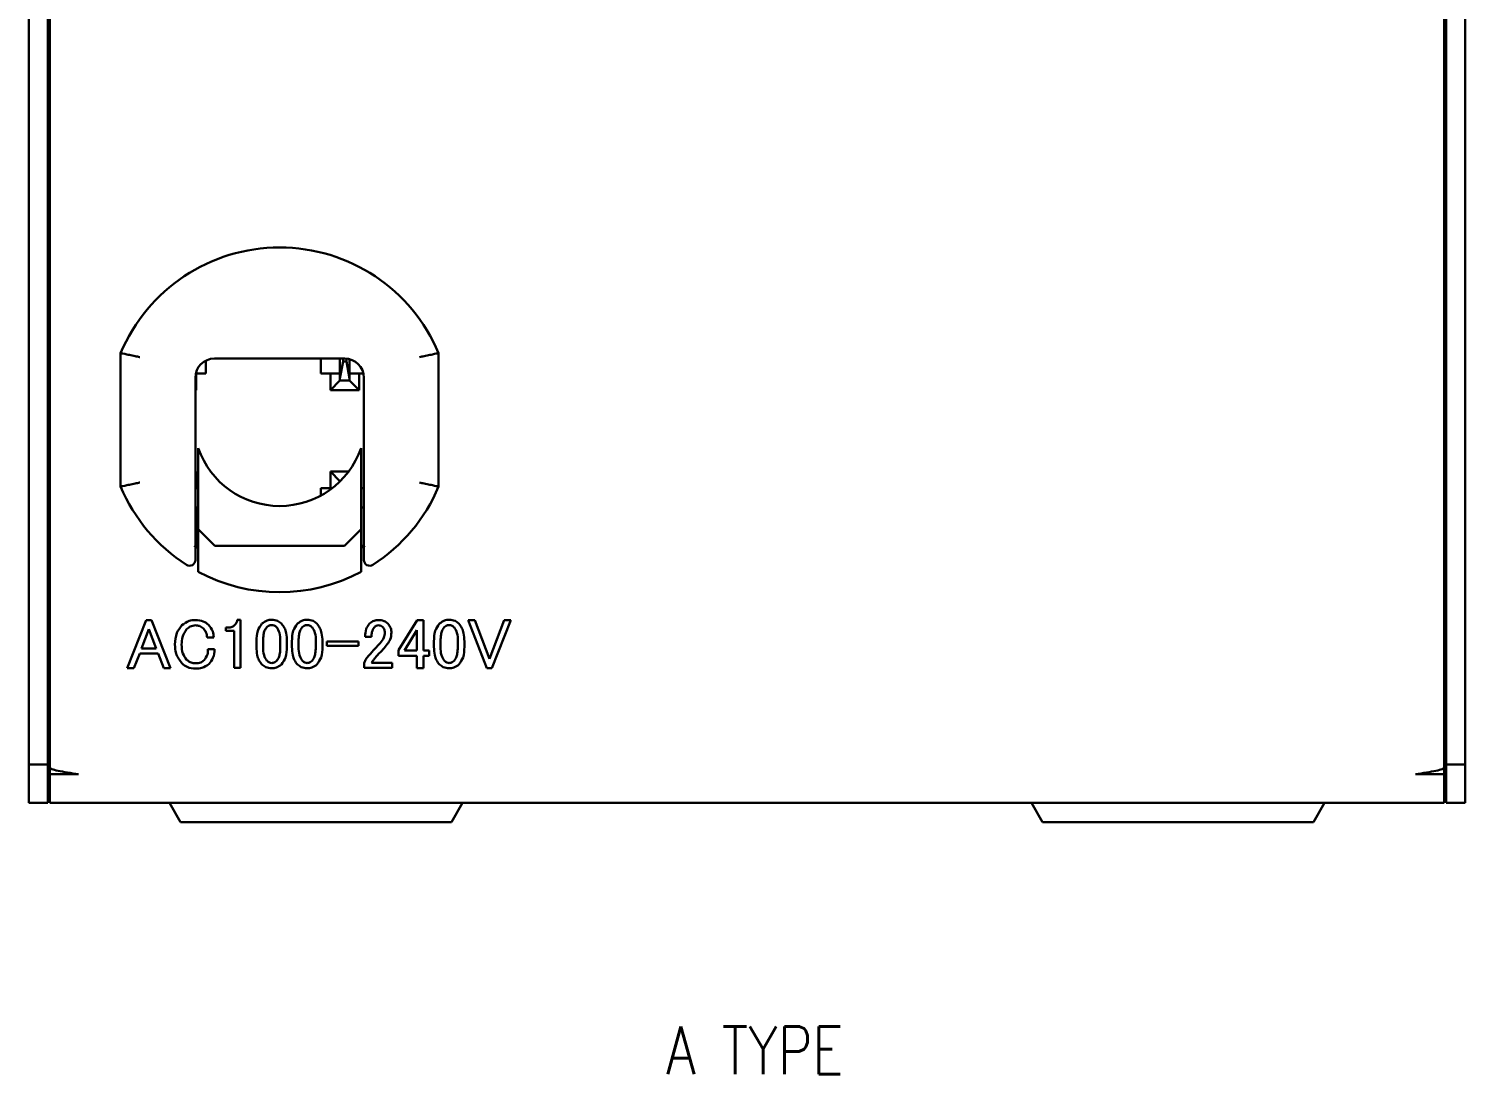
# Model space of a CAD drawing. Header units: millimetres. Extents: x 92 to 566, y 48 to 192.
# Drawn here: x 382.3 to 457.3, y 60.9 to 115.4 of the extents above; entities that cross this region are included whole.
import ezdxf

# ---------------------------------------------------------------- set-up
doc = ezdxf.new("R2010")
doc.units = ezdxf.units.MM
doc.layers.get('0').update_dxf_attribs({"lineweight": 30})
doc.layers.add('2KD_寸法１ @ 1', color=7, linetype='Continuous', lineweight=15)
doc.styles.get("Standard").update_dxf_attribs({"font": 'simplex.shx', "width": 0.8, "bigfont": 'extfont.shx'})

# ---------------------------------------------------------------- blocks, each defined once
blk = doc.blocks.new('A$C19CA69E4')
for p, q in [((-37.5, 91), (-37.5, 2)), ((-36.5, 91), (-36.5, 2)), ((-36.4, 90.8), (-36.4, 1.854)), ((36.4, 1.854), (36.4, 90.8)), ((36.5, 2), (36.5, 91)), ((37.5, 2), (37.5, 91)), ((-32.7, 16.52), (-32.7, 23.48)), ((-16.1, 23.48), (-16.1, 16.52)), ((-28.25, 23.093), (-28.25, 22.425)), ((-21, 23.2), (-27.8, 23.2)), ((-22.25, 22.425), (-22.25, 23.2)), ((-21.25, 22.15), (-21.25, 23.2)), ((-21.091, 23.05), (-21.25, 22.15)), ((-21.091, 23.05), (-21.091, 23.2)), ((-20.909, 23.05), (-21.091, 23.05)), ((-20.909, 23.196), (-20.909, 23.05)), ((-20.75, 22.15), (-20.909, 23.05)), ((-20.75, 23.168), (-20.75, 22.15)), ((-28.8, 22.2), (-28.8, 12.679)), ((-28.25, 22.425), (-28.774, 22.425)), ((-28.75, 22.425), (-28.75, 21.55)), ((-21.25, 22.425), (-22.25, 22.425)), ((-21.75, 21.55), (-21.75, 22.425)), ((-21.75, 21.55), (-21.25, 22.05)), ((-21.25, 22.05), (-21.25, 22.15)), ((-20.75, 22.05), (-21.25, 22.05)), ((-20.026, 22.425), (-20.75, 22.425)), ((-20.75, 22.15), (-20.75, 22.05)), ((-20.25, 21.55), (-20.75, 22.05)), ((-20.25, 22.425), (-20.25, 21.55)), ((-20, 12.679), (-20, 22.2)), ((-28.75, 21.55), (-28.8, 21.6)), ((-28.75, 21.55), (-28.8, 21.55)), ((-20.25, 21.55), (-21.75, 21.55)), ((-28.65, 18.521), (-28.65, 14.3)), ((-20.15, 14.3), (-20.15, 18.521)), ((-28.75, 17.3), (-28.8, 17.25)), ((-28.8, 17.3), (-28.75, 17.3)), ((-28.75, 17.3), (-28.75, 16.425)), ((-21.75, 17.3), (-21.25, 16.8)), ((-21.75, 17.3), (-20.8, 17.3)), ((-21.75, 16.425), (-21.75, 17.3)), ((-21.25, 16.786), (-21.25, 16.8)), ((-21.236, 16.8), (-21.25, 16.8)), ((-28.8, 16.425), (-28.65, 16.425)), ((-22.25, 16.047), (-22.25, 16.425)), ((-22.25, 16.425), (-21.667, 16.425)), ((-20.15, 16.425), (-20, 16.425)), ((-28.65, 15.425), (-28.8, 15.425)), ((-28.75, 15.425), (-28.75, 13.425)), ((-20, 15.425), (-20.15, 15.425)), ((-27.78, 13.43), (-28.65, 14.3)), ((-28.65, 14.3), (-28.65, 13.222)), ((-20.15, 14.3), (-21.02, 13.43)), ((-20.15, 13.222), (-20.15, 14.3)), ((-28.8, 13.425), (-28.65, 13.425)), ((-21.02, 13.43), (-27.78, 13.43)), ((-20.15, 13.425), (-20, 13.425)), ((-32.357, 7.043), (-31.372, 9.548)), ((-31.227, 9.07), (-31.604, 8.071)), ((-31.372, 9.548), (-31.082, 9.548)), ((-30.851, 8.071), (-31.227, 9.07)), ((-31.082, 9.548), (-30.098, 7.043)), ((-27.204, 8.986), (-27.204, 9.157)), ((-27.204, 9.157), (-27.074, 9.157)), ((-26.611, 9.563), (-26.437, 9.563)), ((-26.437, 9.563), (-26.437, 7.058)), ((-18.198, 7.97), (-17.228, 9.548)), ((-17.238, 9.013), (-17.88, 7.956)), ((-17.238, 7.956), (-17.238, 9.013)), ((-17.228, 9.548), (-16.895, 9.548)), ((-16.895, 9.548), (-16.895, 7.956)), ((-14.564, 9.534), (-14.217, 9.534)), ((-13.58, 7.029), (-14.564, 9.534)), ((-14.217, 9.534), (-13.449, 7.521)), ((-13.449, 7.521), (-12.682, 9.534)), ((-12.335, 9.534), (-13.319, 7.029)), ((-12.682, 9.534), (-12.335, 9.534)), ((-27.837, 8.636), (-28.184, 8.636)), ((-26.78, 8.986), (-27.204, 8.986)), ((-26.78, 7.058), (-26.78, 8.986)), ((-25.612, 8.144), (-25.612, 8.433)), ((-25.264, 8.462), (-25.264, 8.129)), ((-24.366, 8.129), (-24.366, 8.462)), ((-24.019, 8.433), (-24.019, 8.144)), ((-23.758, 8.144), (-23.758, 8.433)), ((-23.411, 8.462), (-23.411, 8.129)), ((-22.513, 8.129), (-22.513, 8.462)), ((-22.166, 8.433), (-22.166, 8.144)), ((-21.934, 8.433), (-20.283, 8.433)), ((-21.934, 8.194), (-21.934, 8.433)), ((-20.283, 8.433), (-20.283, 8.194)), ((-19.603, 8.68), (-19.936, 8.68)), ((-16.345, 8.144), (-16.345, 8.433)), ((-15.998, 8.462), (-15.998, 8.129)), ((-15.1, 8.129), (-15.1, 8.462)), ((-14.753, 8.433), (-14.753, 8.144)), ((-31.705, 7.797), (-32.009, 7.043)), ((-30.749, 7.797), (-31.705, 7.797)), ((-31.604, 8.071), (-30.851, 8.071)), ((-30.445, 7.043), (-30.749, 7.797)), ((-28.141, 8.028), (-27.793, 8.028)), ((-20.283, 8.194), (-21.934, 8.194)), ((-19.198, 7.811), (-19.429, 7.55)), ((-18.198, 7.682), (-18.198, 7.97)), ((-17.238, 7.682), (-18.198, 7.682)), ((-17.88, 7.956), (-17.238, 7.956)), ((-17.238, 7.043), (-17.238, 7.682)), ((-16.895, 7.956), (-16.591, 7.956)), ((-16.895, 7.682), (-16.895, 7.043)), ((-16.591, 7.682), (-16.895, 7.682)), ((-16.591, 7.956), (-16.591, 7.682)), ((-32.009, 7.043), (-32.357, 7.043)), ((-30.098, 7.043), (-30.445, 7.043)), ((-26.437, 7.058), (-26.78, 7.058)), ((-19.994, 7.045), (-19.994, 7.29)), ((-18.517, 7.045), (-19.994, 7.045)), ((-19.603, 7.319), (-18.517, 7.319)), ((-18.517, 7.319), (-18.517, 7.045)), ((-16.895, 7.043), (-17.238, 7.043)), ((-13.319, 7.029), (-13.58, 7.029)), ((-37.5, 2), (-36.5, 2)), ((-37.5, 0), (-37.5, 2)), ((-36.5, 2), (-36.5, 0)), ((-36.4, 1.854), (-36.4, 1.5)), ((-36.4, 0), (-36.4, 1.5)), ((-36.4, 1.5), (-34.9, 1.5)), ((34.9, 1.5), (36.4, 1.5)), ((36.4, 1.5), (36.4, 1.854)), ((36.4, 0), (36.4, 1.5)), ((36.5, 2), (37.5, 2)), ((36.5, 0), (36.5, 2)), ((37.5, 2), (37.5, 0)), ((-36.5, 0), (-37.5, 0)), ((-36.4, 0), (-34.9, 0)), ((-34.9, 0), (34.9, 0)), ((-30.155, 0), (-29.577, -1)), ((-15.423, -1), (-14.845, 0)), ((14.845, 0), (15.423, -1)), ((29.577, -1), (30.155, 0)), ((34.9, 0), (36.4, 0)), ((37.5, 0), (36.5, 0)), ((-22.5, -1), (-29.577, -1)), ((-15.423, -1), (-22.5, -1)), ((22.5, -1), (15.423, -1)), ((29.577, -1), (22.5, -1))]:
    blk.add_line(p, q)
at = {"flags": 128}
for points in [[(-28.869, 13.425), (-28.756, 13.35), (-28.65, 13.281)], [(-20.1, 13.313), (-20.044, 13.35), (-19.945, 13.415)]]:
    blk.add_lwpolyline(points, dxfattribs=at)
for centre, radius, start, end in [((-24.4, 20), 9, 22.74685, 157.25315), ((-27.8, 22.2), 1, 90, 180), ((-21, 22.2), 1, 0, 90), ((-24.4, 20), 4.5, 199.18814, 340.81186), ((-24.4, 20), 9, 202.74685, 237.30071), ((-24.4, 20), 9, 302.69929, 337.25315), ((-29.1, 12.679), 0.3, 237.30071, 0), ((-24.4, 20), 9, 241.82136, 298.17864), ((-19.7, 12.679), 0.3, 180, 302.69929)]:
    blk.add_arc(centre, radius, start, end)
for points, knots in [([(-32.7, 23.48), (-32.689, 23.478), (-32.668, 23.473), (-32.501, 23.44), (-32.254, 23.389), (-31.975, 23.331), (-31.783, 23.29), (-31.703, 23.273), (-31.7, 23.273)], [0, 0, 0, 0, 0.209239, 0.418416, 0.629348, 0.844249, 0.993746, 1, 1, 1, 1]), ([(-16.1, 23.48), (-16.111, 23.478), (-16.132, 23.473), (-16.299, 23.44), (-16.546, 23.389), (-16.825, 23.331), (-17.017, 23.29), (-17.097, 23.273), (-17.1, 23.273)], [0, 0, 0, 0, 0.209239, 0.418416, 0.629348, 0.844249, 0.993745, 1, 1, 1, 1]), ([(-32.7, 16.52), (-32.689, 16.522), (-32.668, 16.527), (-32.501, 16.56), (-32.254, 16.611), (-31.975, 16.669), (-31.783, 16.71), (-31.703, 16.727), (-31.7, 16.727)], [0, 0, 0, 0, 0.209239, 0.418416, 0.629348, 0.844249, 0.993746, 1, 1, 1, 1]), ([(-16.1, 16.52), (-16.111, 16.522), (-16.132, 16.527), (-16.299, 16.56), (-16.546, 16.611), (-16.825, 16.669), (-17.017, 16.71), (-17.097, 16.727), (-17.1, 16.727)], [0, 0, 0, 0, 0.209239, 0.418416, 0.629348, 0.844249, 0.993745, 1, 1, 1, 1]), ([(-28.65, 12.067), (-28.65, 12.077), (-28.65, 12.098), (-28.65, 12.259), (-28.65, 12.501), (-28.65, 12.831), (-28.65, 13.086), (-28.65, 13.222)], [0, 0, 0, 0, 0.180821, 0.361346, 0.549691, 0.759172, 1, 1, 1, 1]), ([(-20.15, 13.222), (-20.15, 13.051), (-20.15, 12.73), (-20.15, 12.347), (-20.15, 12.11), (-20.15, 12.081), (-20.15, 12.067)], [0, 0, 0, 0, 0.301853, 0.566075, 0.793093, 1, 1, 1, 1]), ([(-29.864, 8.274), (-29.851, 8.482), (-29.828, 8.853), (-29.601, 9.145), (-29.502, 9.273)], [0, 0, 0, 0, 0.560282, 1, 1, 1, 1]), ([(-29.255, 9.07), (-29.345, 8.935), (-29.506, 8.692), (-29.513, 8.402), (-29.516, 8.274)], [0, 0, 0, 0, 0.557439, 1, 1, 1, 1]), ([(-29.502, 9.273), (-29.384, 9.364), (-29.173, 9.526), (-28.909, 9.541), (-28.792, 9.548)], [0, 0, 0, 0, 0.558611, 1, 1, 1, 1]), ([(-28.792, 9.273), (-28.89, 9.261), (-29.066, 9.238), (-29.197, 9.122), (-29.255, 9.07)], [0, 0, 0, 0, 0.558649, 1, 1, 1, 1]), ([(-28.792, 9.548), (-28.65, 9.54), (-28.398, 9.524), (-28.199, 9.37), (-28.112, 9.302)], [0, 0, 0, 0, 0.560385, 1, 1, 1, 1]), ([(-28.372, 9.099), (-28.441, 9.155), (-28.565, 9.255), (-28.723, 9.268), (-28.792, 9.273)], [0, 0, 0, 0, 0.559116, 1, 1, 1, 1]), ([(-28.184, 8.636), (-28.197, 8.732), (-28.221, 8.903), (-28.326, 9.04), (-28.372, 9.099)], [0, 0, 0, 0, 0.560551, 1, 1, 1, 1]), ([(-28.112, 9.302), (-28.025, 9.192), (-27.871, 8.994), (-27.847, 8.746), (-27.837, 8.636)], [0, 0, 0, 0, 0.558812, 1, 1, 1, 1]), ([(-27.074, 9.157), (-27.008, 9.161), (-26.889, 9.169), (-26.796, 9.241), (-26.755, 9.273)], [0, 0, 0, 0, 0.560244, 1, 1, 1, 1]), ([(-26.755, 9.273), (-26.714, 9.32), (-26.641, 9.405), (-26.62, 9.515), (-26.611, 9.563)], [0, 0, 0, 0, 0.55996, 1, 1, 1, 1]), ([(-25.612, 8.433), (-25.607, 8.624), (-25.598, 8.962), (-25.406, 9.239), (-25.322, 9.36)], [0, 0, 0, 0, 0.561416, 1, 1, 1, 1]), ([(-25.322, 9.36), (-25.238, 9.426), (-25.088, 9.545), (-24.899, 9.557), (-24.815, 9.563)], [0, 0, 0, 0, 0.558831, 1, 1, 1, 1]), ([(-25.076, 9.172), (-25.117, 9.115), (-25.2, 9), (-25.254, 8.752), (-25.26, 8.572), (-25.264, 8.462)], [0, 0, 0, 0, 0.27895, 0.559282, 1, 1, 1, 1]), ([(-24.815, 9.288), (-24.871, 9.28), (-24.969, 9.267), (-25.043, 9.201), (-25.076, 9.172)], [0, 0, 0, 0, 0.558867, 1, 1, 1, 1]), ([(-24.815, 9.563), (-24.709, 9.553), (-24.518, 9.536), (-24.373, 9.414), (-24.309, 9.36)], [0, 0, 0, 0, 0.55945, 1, 1, 1, 1]), ([(-24.555, 9.172), (-24.597, 9.208), (-24.673, 9.273), (-24.772, 9.283), (-24.815, 9.288)], [0, 0, 0, 0, 0.559882, 1, 1, 1, 1]), ([(-24.366, 8.462), (-24.367, 8.606), (-24.367, 8.86), (-24.498, 9.077), (-24.555, 9.172)], [0, 0, 0, 0, 0.562342, 1, 1, 1, 1]), ([(-24.309, 9.36), (-24.25, 9.287), (-24.134, 9.141), (-24.036, 8.818), (-24.026, 8.579), (-24.019, 8.433)], [0, 0, 0, 0, 0.279525, 0.559674, 1, 1, 1, 1]), ([(-23.758, 8.433), (-23.753, 8.624), (-23.744, 8.962), (-23.553, 9.239), (-23.469, 9.36)], [0, 0, 0, 0, 0.561416, 1, 1, 1, 1]), ([(-23.469, 9.36), (-23.385, 9.426), (-23.235, 9.545), (-23.046, 9.557), (-22.962, 9.563)], [0, 0, 0, 0, 0.558828, 1, 1, 1, 1]), ([(-23.223, 9.172), (-23.264, 9.115), (-23.346, 9), (-23.401, 8.752), (-23.407, 8.572), (-23.411, 8.462)], [0, 0, 0, 0, 0.278951, 0.559282, 1, 1, 1, 1]), ([(-22.962, 9.288), (-23.017, 9.28), (-23.116, 9.267), (-23.19, 9.201), (-23.223, 9.172)], [0, 0, 0, 0, 0.558867, 1, 1, 1, 1]), ([(-22.962, 9.563), (-22.855, 9.553), (-22.665, 9.536), (-22.519, 9.414), (-22.455, 9.36)], [0, 0, 0, 0, 0.559449, 1, 1, 1, 1]), ([(-22.701, 9.172), (-22.744, 9.208), (-22.82, 9.273), (-22.919, 9.283), (-22.962, 9.288)], [0, 0, 0, 0, 0.559885, 1, 1, 1, 1]), ([(-22.513, 8.462), (-22.513, 8.606), (-22.514, 8.86), (-22.644, 9.077), (-22.701, 9.172)], [0, 0, 0, 0, 0.562342, 1, 1, 1, 1]), ([(-22.455, 9.36), (-22.397, 9.287), (-22.281, 9.141), (-22.183, 8.818), (-22.172, 8.579), (-22.166, 8.433)], [0, 0, 0, 0, 0.279525, 0.559674, 1, 1, 1, 1]), ([(-19.936, 8.68), (-19.93, 8.82), (-19.919, 9.072), (-19.77, 9.272), (-19.704, 9.36)], [0, 0, 0, 0, 0.560796, 1, 1, 1, 1]), ([(-19.704, 9.36), (-19.63, 9.42), (-19.498, 9.528), (-19.33, 9.542), (-19.255, 9.548)], [0, 0, 0, 0, 0.559338, 1, 1, 1, 1]), ([(-19.444, 9.186), (-19.476, 9.146), (-19.539, 9.067), (-19.593, 8.89), (-19.599, 8.759), (-19.603, 8.68)], [0, 0, 0, 0, 0.279527, 0.559657, 1, 1, 1, 1]), ([(-19.241, 9.273), (-19.284, 9.268), (-19.361, 9.259), (-19.418, 9.209), (-19.444, 9.186)], [0, 0, 0, 0, 0.559073, 1, 1, 1, 1]), ([(-19.255, 9.548), (-19.15, 9.541), (-18.961, 9.528), (-18.813, 9.411), (-18.749, 9.36)], [0, 0, 0, 0, 0.560088, 1, 1, 1, 1]), ([(-19.024, 9.186), (-19.06, 9.215), (-19.124, 9.266), (-19.205, 9.271), (-19.241, 9.273)], [0, 0, 0, 0, 0.558957, 1, 1, 1, 1]), ([(-18.908, 8.897), (-18.914, 8.958), (-18.923, 9.066), (-18.993, 9.15), (-19.024, 9.186)], [0, 0, 0, 0, 0.559454, 1, 1, 1, 1]), ([(-18.749, 9.36), (-18.688, 9.284), (-18.578, 9.147), (-18.566, 8.973), (-18.56, 8.897)], [0, 0, 0, 0, 0.559031, 1, 1, 1, 1]), ([(-16.345, 8.433), (-16.34, 8.624), (-16.331, 8.962), (-16.14, 9.239), (-16.056, 9.36)], [0, 0, 0, 0, 0.561416, 1, 1, 1, 1]), ([(-16.056, 9.36), (-15.972, 9.426), (-15.822, 9.545), (-15.632, 9.557), (-15.549, 9.563)], [0, 0, 0, 0, 0.558828, 1, 1, 1, 1]), ([(-15.809, 9.172), (-15.851, 9.115), (-15.933, 9), (-15.988, 8.752), (-15.994, 8.572), (-15.998, 8.462)], [0, 0, 0, 0, 0.27895, 0.559282, 1, 1, 1, 1]), ([(-15.549, 9.288), (-15.604, 9.28), (-15.703, 9.267), (-15.777, 9.201), (-15.809, 9.172)], [0, 0, 0, 0, 0.558868, 1, 1, 1, 1]), ([(-15.549, 9.563), (-15.442, 9.553), (-15.252, 9.536), (-15.106, 9.414), (-15.042, 9.36)], [0, 0, 0, 0, 0.559449, 1, 1, 1, 1]), ([(-15.288, 9.172), (-15.331, 9.208), (-15.407, 9.273), (-15.505, 9.283), (-15.549, 9.288)], [0, 0, 0, 0, 0.559885, 1, 1, 1, 1]), ([(-15.1, 8.462), (-15.1, 8.606), (-15.101, 8.86), (-15.231, 9.077), (-15.288, 9.172)], [0, 0, 0, 0, 0.562342, 1, 1, 1, 1]), ([(-15.042, 9.36), (-14.984, 9.287), (-14.868, 9.141), (-14.77, 8.818), (-14.759, 8.579), (-14.753, 8.433)], [0, 0, 0, 0, 0.279525, 0.559674, 1, 1, 1, 1]), ([(-29.502, 7.29), (-29.622, 7.455), (-29.839, 7.75), (-29.856, 8.114), (-29.864, 8.274)], [0, 0, 0, 0, 0.558198, 1, 1, 1, 1]), ([(-29.516, 8.274), (-29.51, 8.11), (-29.499, 7.818), (-29.33, 7.581), (-29.255, 7.478)], [0, 0, 0, 0, 0.561078, 1, 1, 1, 1]), ([(-19.748, 7.695), (-19.636, 7.816), (-19.437, 8.032), (-19.24, 8.25), (-19.154, 8.347)], [0, 0, 0, 0, 0.56, 1, 1, 1, 1]), ([(-18.778, 8.289), (-18.854, 8.198), (-18.99, 8.035), (-19.134, 7.879), (-19.198, 7.811)], [0, 0, 0, 0, 0.559987, 1, 1, 1, 1]), ([(-19.154, 8.347), (-19.079, 8.437), (-18.944, 8.598), (-18.919, 8.806), (-18.908, 8.897)], [0, 0, 0, 0, 0.560201, 1, 1, 1, 1]), ([(-18.56, 8.897), (-18.572, 8.772), (-18.591, 8.549), (-18.721, 8.368), (-18.778, 8.289)], [0, 0, 0, 0, 0.559449, 1, 1, 1, 1]), ([(-28.343, 7.449), (-28.275, 7.546), (-28.151, 7.721), (-28.144, 7.934), (-28.141, 8.028)], [0, 0, 0, 0, 0.557826, 1, 1, 1, 1]), ([(-27.793, 8.028), (-27.807, 7.868), (-27.831, 7.583), (-28.006, 7.359), (-28.083, 7.261)], [0, 0, 0, 0, 0.560313, 1, 1, 1, 1]), ([(-25.322, 7.232), (-25.38, 7.303), (-25.495, 7.447), (-25.594, 7.765), (-25.605, 8), (-25.612, 8.144)], [0, 0, 0, 0, 0.279605, 0.559727, 1, 1, 1, 1]), ([(-25.264, 8.129), (-25.262, 7.985), (-25.259, 7.729), (-25.122, 7.514), (-25.061, 7.42)], [0, 0, 0, 0, 0.561981, 1, 1, 1, 1]), ([(-24.555, 7.42), (-24.513, 7.477), (-24.431, 7.591), (-24.376, 7.84), (-24.37, 8.02), (-24.366, 8.129)], [0, 0, 0, 0, 0.278951, 0.559282, 1, 1, 1, 1]), ([(-24.019, 8.144), (-24.024, 7.956), (-24.034, 7.622), (-24.225, 7.351), (-24.309, 7.232)], [0, 0, 0, 0, 0.561291, 1, 1, 1, 1]), ([(-23.469, 7.232), (-23.526, 7.303), (-23.641, 7.447), (-23.741, 7.765), (-23.752, 8), (-23.758, 8.144)], [0, 0, 0, 0, 0.279605, 0.559727, 1, 1, 1, 1]), ([(-23.411, 8.129), (-23.409, 7.985), (-23.406, 7.729), (-23.268, 7.514), (-23.208, 7.42)], [0, 0, 0, 0, 0.561981, 1, 1, 1, 1]), ([(-22.701, 7.42), (-22.66, 7.477), (-22.578, 7.591), (-22.523, 7.84), (-22.517, 8.02), (-22.513, 8.129)], [0, 0, 0, 0, 0.278951, 0.559282, 1, 1, 1, 1]), ([(-22.166, 8.144), (-22.171, 7.956), (-22.181, 7.622), (-22.372, 7.351), (-22.455, 7.232)], [0, 0, 0, 0, 0.561291, 1, 1, 1, 1]), ([(-19.994, 7.29), (-19.959, 7.372), (-19.895, 7.518), (-19.793, 7.641), (-19.748, 7.695)], [0, 0, 0, 0, 0.558638, 1, 1, 1, 1]), ([(-19.429, 7.55), (-19.464, 7.509), (-19.526, 7.435), (-19.579, 7.354), (-19.603, 7.319)], [0, 0, 0, 0, 0.559933, 1, 1, 1, 1]), ([(-16.056, 7.232), (-16.113, 7.303), (-16.228, 7.447), (-16.327, 7.765), (-16.338, 8), (-16.345, 8.144)], [0, 0, 0, 0, 0.279605, 0.559727, 1, 1, 1, 1]), ([(-15.998, 8.129), (-15.996, 7.985), (-15.993, 7.729), (-15.855, 7.514), (-15.795, 7.42)], [0, 0, 0, 0, 0.561981, 1, 1, 1, 1]), ([(-15.288, 7.42), (-15.247, 7.477), (-15.164, 7.591), (-15.11, 7.84), (-15.104, 8.02), (-15.1, 8.129)], [0, 0, 0, 0, 0.27895, 0.559282, 1, 1, 1, 1]), ([(-14.753, 8.144), (-14.758, 7.956), (-14.768, 7.622), (-14.958, 7.351), (-15.042, 7.232)], [0, 0, 0, 0, 0.561291, 1, 1, 1, 1]), ([(-28.792, 7.014), (-28.941, 7.027), (-29.207, 7.048), (-29.411, 7.216), (-29.502, 7.29)], [0, 0, 0, 0, 0.559703, 1, 1, 1, 1]), ([(-29.255, 7.478), (-29.179, 7.417), (-29.042, 7.308), (-28.869, 7.295), (-28.792, 7.29)], [0, 0, 0, 0, 0.559049, 1, 1, 1, 1]), ([(-28.792, 7.29), (-28.699, 7.295), (-28.532, 7.304), (-28.401, 7.405), (-28.343, 7.449)], [0, 0, 0, 0, 0.560515, 1, 1, 1, 1]), ([(-28.083, 7.261), (-28.202, 7.177), (-28.417, 7.028), (-28.677, 7.019), (-28.792, 7.014)], [0, 0, 0, 0, 0.557736, 1, 1, 1, 1]), ([(-24.815, 7.029), (-24.922, 7.039), (-25.112, 7.057), (-25.258, 7.178), (-25.322, 7.232)], [0, 0, 0, 0, 0.559494, 1, 1, 1, 1]), ([(-25.061, 7.42), (-25.022, 7.384), (-24.95, 7.321), (-24.857, 7.309), (-24.815, 7.304)], [0, 0, 0, 0, 0.560266, 1, 1, 1, 1]), ([(-24.815, 7.304), (-24.76, 7.311), (-24.661, 7.325), (-24.587, 7.391), (-24.555, 7.42)], [0, 0, 0, 0, 0.558754, 1, 1, 1, 1]), ([(-24.309, 7.232), (-24.392, 7.166), (-24.542, 7.047), (-24.732, 7.035), (-24.815, 7.029)], [0, 0, 0, 0, 0.558874, 1, 1, 1, 1]), ([(-22.962, 7.029), (-23.068, 7.039), (-23.259, 7.057), (-23.405, 7.178), (-23.469, 7.232)], [0, 0, 0, 0, 0.559496, 1, 1, 1, 1]), ([(-23.208, 7.42), (-23.168, 7.384), (-23.097, 7.321), (-23.003, 7.309), (-22.962, 7.304)], [0, 0, 0, 0, 0.560262, 1, 1, 1, 1]), ([(-22.962, 7.304), (-22.907, 7.311), (-22.808, 7.325), (-22.734, 7.391), (-22.701, 7.42)], [0, 0, 0, 0, 0.558754, 1, 1, 1, 1]), ([(-22.455, 7.232), (-22.539, 7.166), (-22.689, 7.047), (-22.878, 7.035), (-22.962, 7.029)], [0, 0, 0, 0, 0.558877, 1, 1, 1, 1]), ([(-15.549, 7.029), (-15.655, 7.039), (-15.846, 7.057), (-15.991, 7.178), (-16.056, 7.232)], [0, 0, 0, 0, 0.559496, 1, 1, 1, 1]), ([(-15.795, 7.42), (-15.755, 7.384), (-15.684, 7.321), (-15.59, 7.309), (-15.549, 7.304)], [0, 0, 0, 0, 0.560262, 1, 1, 1, 1]), ([(-15.549, 7.304), (-15.494, 7.311), (-15.395, 7.325), (-15.321, 7.391), (-15.288, 7.42)], [0, 0, 0, 0, 0.558753, 1, 1, 1, 1]), ([(-15.042, 7.232), (-15.126, 7.166), (-15.276, 7.047), (-15.465, 7.035), (-15.549, 7.029)], [0, 0, 0, 0, 0.558877, 1, 1, 1, 1]), ([(-34.9, 1.5), (-35.097, 1.529), (-35.49, 1.588), (-35.985, 1.677), (-36.332, 1.765), (-36.377, 1.824), (-36.4, 1.854)], [0, 0, 0, 0, 0.25, 0.500001, 0.750001, 1, 1, 1, 1]), ([(36.4, 1.854), (36.377, 1.824), (36.332, 1.765), (35.985, 1.677), (35.49, 1.588), (35.097, 1.529), (34.9, 1.5)], [0, 0, 0, 0, 0.249999, 0.499999, 0.75, 1, 1, 1, 1])]:
    blk.add_open_spline(points, degree=3, knots=knots)

msp = doc.modelspace()

# ---------------------------------------------------------------- block references
msp.add_blockref('A$C19CA69E4', (419.754, 75.028))

# ---------------------------------------------------------------- texts
at = {"layer": '2KD_寸法１ @ 1', "insert": (415.535, 63.363), "char_height": 2.5, "attachment_point": 1}
msp.add_mtext('A TYPE', dxfattribs=at)

doc.saveas('drawing.dxf')
